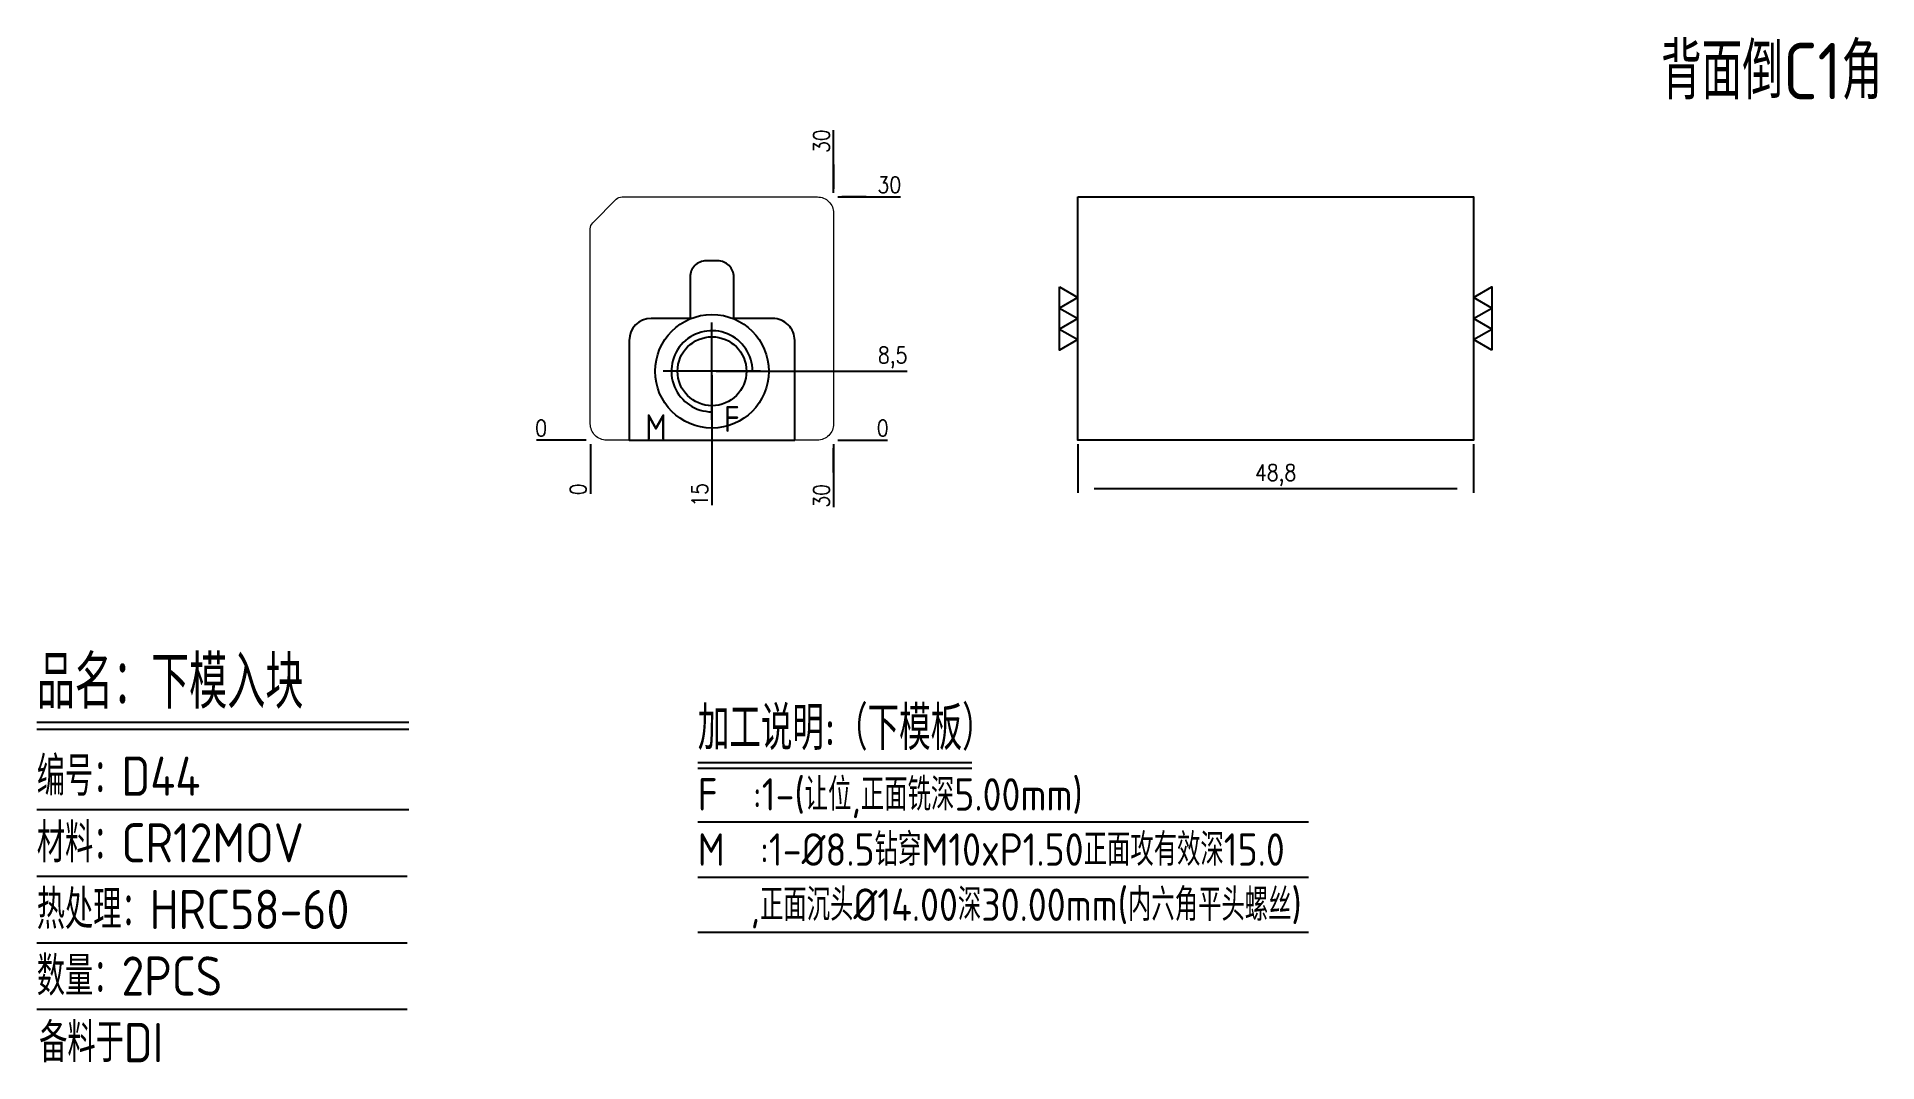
# Model space of a CAD drawing. Header units: millimetres. Extents: x 100563 to 100790, y -1112 to -985.
import ezdxf
from ezdxf.enums import TextEntityAlignment as Align

# ---------------------------------------------------------------- set-up
doc = ezdxf.new("R2010")
doc.units = ezdxf.units.MM
doc.linetypes.add('CENTER', pattern=[0])
for name, color, linetype in [('DIE_P', 2, 'Continuous'), ('DIM', 4, 'Continuous'), ('TEXT', 4, 'Continuous')]:
    doc.layers.add(name, color=color, linetype=linetype)
doc.styles.add('gbenor', font='gbenor.shx', dxfattribs={"bigfont": 'gbcbig.shx'})
doc.styles.get("Standard").update_dxf_attribs({"font": 'txt.shx', "width": 0.85, "bigfont": 'ctxt.shx'})
doc.dimstyles.new('T-2-WX', dxfattribs={"dimtxt": 2, "dimasz": 2, "dimexe": 0.5, "dimexo": 0.5, "dimgap": 0.5, "dimtad": 1, "dimtxsty": 'Standard', "dimblk": 'OPEN30', "dimcen": 0, "dimazin": 3, "dimtfac": 1, "dimtmove": 0, "dimatfit": 3, "dimldrblk": 'OPEN30', "dimlwd": -1, "dimlwe": -1})

# ---------------------------------------------------------------- blocks, each defined once
blk = doc.blocks.new('*D7579')
at = {"layer": 'Defpoints', "color": 0}
for p in [(100631.15, -1034.95), (100661.15, -1034.95), (100666.15, -1034.95)]:
    blk.add_point(p, dxfattribs=at)
at = {"layer": 'DIM', "color": 0}
blk.add_line((100661.65, -1034.95), (100667.78, -1034.95), dxfattribs=at)
at = {"layer": 'DIM', "color": 0, "insert": (100667.21, -1033.45), "char_height": 2, "attachment_point": 5}
blk.add_mtext('0', dxfattribs=at)
blk = doc.blocks.new('_Open30')
blk = doc.blocks.new('*D7580')
at = {"layer": 'Defpoints', "color": 0}
for p in [(100646.15, -1026.45), (100666.15, -1026.45), (100631.15, -1034.95)]:
    blk.add_point(p, dxfattribs=at)
at = {"layer": 'DIM', "color": 0}
for p, q in [((100646.65, -1026.45), (100658.15, -1026.45)), ((100658.15, -1026.45), (100662.15, -1026.45)), ((100662.15, -1026.45), (100670.21, -1026.45))]:
    blk.add_line(p, q, dxfattribs=at)
at = {"layer": 'DIM', "color": 0, "insert": (100668.43, -1024.76), "char_height": 2, "attachment_point": 5}
blk.add_mtext('8,5', dxfattribs=at)
blk = doc.blocks.new('*D7581')
at = {"layer": 'Defpoints', "color": 0}
for p in [(100661.15, -1004.95), (100666.15, -1004.95), (100631.15, -1034.95)]:
    blk.add_point(p, dxfattribs=at)
at = {"layer": 'DIM', "color": 0}
for p, q in [((100661.65, -1004.95), (100665.15, -1004.95)), ((100665.15, -1004.95), (100662.15, -1004.95)), ((100662.15, -1004.95), (100669.4, -1004.95))]:
    blk.add_line(p, q, dxfattribs=at)
at = {"layer": 'DIM', "color": 0, "insert": (100668.02, -1003.45), "char_height": 2, "attachment_point": 5}
blk.add_mtext('30', dxfattribs=at)
blk = doc.blocks.new('*D7582')
at = {"layer": 'Defpoints', "color": 0}
for p in [(100626.15, -1034.95), (100631.15, -1034.95), (100631.15, -1034.95)]:
    blk.add_point(p, dxfattribs=at)
at = {"layer": 'DIM', "color": 0}
blk.add_line((100630.65, -1034.95), (100624.51, -1034.95), dxfattribs=at)
at = {"layer": 'DIM', "color": 0, "insert": (100625.08, -1033.45), "char_height": 2, "attachment_point": 5}
blk.add_mtext('0', dxfattribs=at)
blk = doc.blocks.new('*D7583')
at = {"layer": 'Defpoints', "color": 0}
for p in [(100631.15, -1034.95), (100661.15, -1034.95), (100661.15, -1039.95)]:
    blk.add_point(p, dxfattribs=at)
at = {"layer": 'DIM', "color": 0}
for p, q in [((100661.15, -1035.45), (100661.15, -1038.95)), ((100661.15, -1038.95), (100661.15, -1035.95)), ((100661.15, -1035.95), (100661.15, -1043.2))]:
    blk.add_line(p, q, dxfattribs=at)
at = {"layer": 'DIM', "color": 0, "insert": (100659.65, -1041.82), "char_height": 2, "attachment_point": 5, "rotation": 90}
blk.add_mtext('30', dxfattribs=at)
blk = doc.blocks.new('*D7584')
at = {"layer": 'Defpoints', "color": 0}
for p in [(100646.15, -1026.45), (100631.15, -1034.95), (100646.15, -1039.95)]:
    blk.add_point(p, dxfattribs=at)
at = {"layer": 'DIM', "color": 0}
for p, q in [((100646.15, -1026.95), (100646.15, -1031.95)), ((100646.15, -1031.95), (100646.15, -1035.95)), ((100646.15, -1035.95), (100646.15, -1042.96))]:
    blk.add_line(p, q, dxfattribs=at)
at = {"layer": 'DIM', "color": 0, "insert": (100644.65, -1041.7), "char_height": 2, "attachment_point": 5, "rotation": 90}
blk.add_mtext('15', dxfattribs=at)
blk = doc.blocks.new('*D7585')
at = {"layer": 'Defpoints', "color": 0}
for p in [(100631.15, -1034.95), (100631.15, -1034.95), (100631.15, -1039.95)]:
    blk.add_point(p, dxfattribs=at)
at = {"layer": 'DIM', "color": 0}
blk.add_line((100631.15, -1035.45), (100631.15, -1041.58), dxfattribs=at)
at = {"layer": 'DIM', "color": 0, "insert": (100629.65, -1041.02), "char_height": 2, "attachment_point": 5, "rotation": 90}
blk.add_mtext('0', dxfattribs=at)
blk = doc.blocks.new('*D7586')
at = {"layer": 'Defpoints', "color": 0}
for p in [(100661.15, -999.95), (100661.15, -1004.95), (100631.15, -1034.95)]:
    blk.add_point(p, dxfattribs=at)
at = {"layer": 'DIM', "color": 0}
for p, q in [((100661.15, -1003.95), (100661.15, -996.7)), ((100661.15, -1004.45), (100661.15, -1000.95)), ((100661.15, -1000.95), (100661.15, -1003.95))]:
    blk.add_line(p, q, dxfattribs=at)
at = {"layer": 'DIM', "color": 0, "insert": (100659.65, -998.07), "char_height": 2, "attachment_point": 5, "rotation": 90}
blk.add_mtext('30', dxfattribs=at)
blk = doc.blocks.new('*D7587')
at = {"layer": 'Defpoints', "color": 0}
for p in [(100691.26, -1034.95), (100740.06, -1034.95), (100691.26, -1040.95)]:
    blk.add_point(p, dxfattribs=at)
at = {"layer": 'DIM', "color": 0}
for p, q in [((100691.26, -1035.45), (100691.26, -1041.45)), ((100740.06, -1035.45), (100740.06, -1041.45)), ((100738.06, -1040.95), (100693.26, -1040.95))]:
    blk.add_line(p, q, dxfattribs=at)
at = {"layer": 'DIM', "color": 0, "insert": (100715.66, -1039.26), "char_height": 2, "attachment_point": 5}
blk.add_mtext('48,8', dxfattribs=at)

msp = doc.modelspace()

# ---------------------------------------------------------------- linework, layer by layer
at = {"layer": 'DIE_P', "linetype": 'Continuous', "lineweight": 15}
msp.add_lwpolyline([(100631.146, -1032.949), (100631.146, -1008.863, -0.1989124), (100631.439, -1008.156), (100634.353, -1005.242, -0.1989124), (100635.06, -1004.949), (100659.146, -1004.949, -0.4142136), (100661.146, -1006.949), (100661.146, -1032.949, -0.4142136), (100659.146, -1034.949), (100633.146, -1034.949, -0.4142136)], format="xyb", close=True, dxfattribs=at)
at = {"layer": 'DIE_P', "color": 94, "linetype": 'Continuous'}
msp.add_lwpolyline([(100656.345, -1034.949), (100656.345, -1022.648, 0.4142136), (100653.645, -1019.948), (100648.849, -1019.948), (100648.849, -1014.829, 0.4142136), (100646.849, -1012.829), (100645.44, -1012.829, 0.4142136), (100643.44, -1014.829), (100643.44, -1019.948), (100638.645, -1019.948, 0.4142135), (100635.945, -1022.648), (100635.945, -1034.949)], format="xyb", close=True, dxfattribs=at)
at = {"layer": 'DIE_P', "linetype": 'CENTER'}
for points in [[(100646.146, -1032.449), (100646.146, -1020.449)], [(100652.146, -1026.449), (100640.146, -1026.449)]]:
    msp.add_lwpolyline(points, dxfattribs=at)
at = {"layer": 'DIE_P'}
msp.add_lwpolyline([(100651.146, -1026.449, 2.4142136), (100646.146, -1031.449)], format="xyb", dxfattribs=at)
at = {"layer": 'DIE_P', "linetype": 'Continuous'}
msp.add_circle((100646.146, -1026.449), 7, dxfattribs=at)
at = {"layer": 'DIE_P'}
msp.add_circle((100646.146, -1026.449), 4.25, dxfattribs=at)
at = {"layer": 'DIM', "color": 4, "linetype": 'Continuous', "lineweight": 25}
for p, q in [((100562.889, -1069.752), (100608.775, -1069.752)), ((100562.889, -1070.598), (100608.775, -1070.598)), ((100562.889, -1080.504), (100608.775, -1080.504)), ((100562.889, -1088.72), (100608.576, -1088.72)), ((100562.889, -1096.935), (100608.576, -1096.935)), ((100562.889, -1105.15), (100608.576, -1105.15))]:
    msp.add_line(p, q, dxfattribs=at)
at = {"layer": 'TEXT', "color": 3}
for p, q in [((100644.398, -1074.704), (100678.19, -1074.704)), ((100644.398, -1075.404), (100678.19, -1075.404))]:
    msp.add_line(p, q, dxfattribs=at)
at = {"layer": 'TEXT', "color": 3, "linetype": 'Continuous'}
for p, q in [((100644.398, -1082.044), (100719.701, -1082.044)), ((100644.398, -1088.844), (100719.701, -1088.844)), ((100644.398, -1095.644), (100719.701, -1095.644))]:
    msp.add_line(p, q, dxfattribs=at)
at = {"layer": 'TEXT', "color": 2}
msp.add_lwpolyline([(100691.26, -1004.949), (100740.06, -1004.949), (100740.06, -1034.949), (100691.26, -1034.949)], close=True, dxfattribs=at)
at = {"layer": 'TEXT'}
for points in [[(100689.01, -1016.052), (100691.26, -1017.351), (100689.01, -1018.65), (100691.26, -1019.949), (100689.01, -1021.248), (100691.26, -1022.547), (100689.01, -1023.846), (100689.01, -1016.052)], [(100742.31, -1023.846), (100740.06, -1022.547), (100742.31, -1021.248), (100740.06, -1019.949), (100742.31, -1018.65), (100740.06, -1017.351), (100742.31, -1016.052), (100742.31, -1023.846)]]:
    msp.add_lwpolyline(points, close=True, dxfattribs=at)

# ---------------------------------------------------------------- texts
at = {"layer": 'DIM', "color": 3, "linetype": 'Continuous', "lineweight": 25, "style": 'gbenor'}
for s, height, p in [('品名：下模入块', 6.5237, (100562.889, -1068.061)), ('编号：D44', 4.8324, (100562.889, -1078.813)), ('材料：CR12MOV', 4.8324, (100562.889, -1087.028)), ('热处理：HRC58-60', 4.8324, (100562.889, -1095.243)), ('数量：2PCS', 4.8324, (100562.889, -1103.458)), ('备料于DI', 4.8324, (100563.183, -1111.673))]:
    msp.add_text(s, height=height, dxfattribs=at).set_placement(p)
at = {"layer": 'TEXT', "color": 4, "lineweight": 18, "style": 'gbenor'}
msp.add_text('背面倒C1角', height=6.9635, dxfattribs=at).set_placement((100763.178, -992.91))
at = {"layer": 'TEXT', "color": 4, "style": 'gbenor'}
for s, p in [('M', (100639.244, -1033.35)), ('F', (100648.607, -1032.339))]:
    msp.add_text(s, height=3.2, dxfattribs=at).set_placement(p, align=Align.MIDDLE_CENTER)
for s, height, p in [('加工说明:（下模板）', 5.4, (100644.398, -1073.164)), ('F  :1-(让位,正面铣深5.00mm)', 4, (100644.398, -1080.644)), ('M  :1-%%C8.5钻穿M10xP1.50正面攻有效深15.0', 4, (100644.398, -1087.444)), ('   ,正面沉头%%c14.00深30.00mm(内六角平头螺丝)', 4, (100644.398, -1094.244))]:
    msp.add_text(s, height=height, dxfattribs=at).set_placement(p)

# ---------------------------------------------------------------- dimensions: what is measured, and where the dimension line sits
at = {"layer": 'DIM'}
for feature_location, offset, dtype, origin, picture, middle in [((100661.146, -1004.949), (0, 5), 1, (100631.146, -1034.949), '*D7586', (100659.646, -998.072)), ((100661.146, -1004.949), (5, 0), 0, (100631.146, -1034.949), '*D7581', (100668.022, -1003.449)), ((100646.146, -1026.449), (20, 0), 0, (100631.146, -1034.949), '*D7580', (100668.427, -1024.758)), ((100646.146, -1026.449), (0, -13.5), 1, (100631.146, -1034.949), '*D7584', (100644.646, -1041.703)), ((100631.145825663, -1034.948621782), (-5, 0), 0, (100631.145825663, -1034.948621782), '*D7582', (100625.079158996, -1033.448621782)), ((100661.145825683, -1034.948621782), (5, 0), 0, (100631.145825663, -1034.948621782), '*D7579', (100667.21249235, -1033.448621782)), ((100631.145825663, -1034.948621782), (0, -5), 1, (100631.145825663, -1034.948621782), '*D7585', (100629.645825663, -1041.015288449)), ((100661.146, -1034.949), (0, -5), 1, (100631.146, -1034.949), '*D7583', (100659.646, -1041.825))]:
    dim = msp.add_ordinate_dim(feature_location=feature_location, offset=offset, dtype=dtype, origin=origin, dimstyle='T-2-WX', dxfattribs=at)
    dim.commit()
    dim.dimension.update_dxf_attribs({"geometry": picture, "text_midpoint": middle})
dim = msp.add_linear_dim(base=(100691.26, -1040.949), p1=(100740.06, -1034.949), p2=(100691.26, -1034.949), dimstyle='T-2-WX', dxfattribs=at)
dim.commit()
dim.dimension.update_dxf_attribs({"geometry": '*D7587', "text_midpoint": (100715.66, -1039.258)})

doc.saveas('drawing.dxf')
